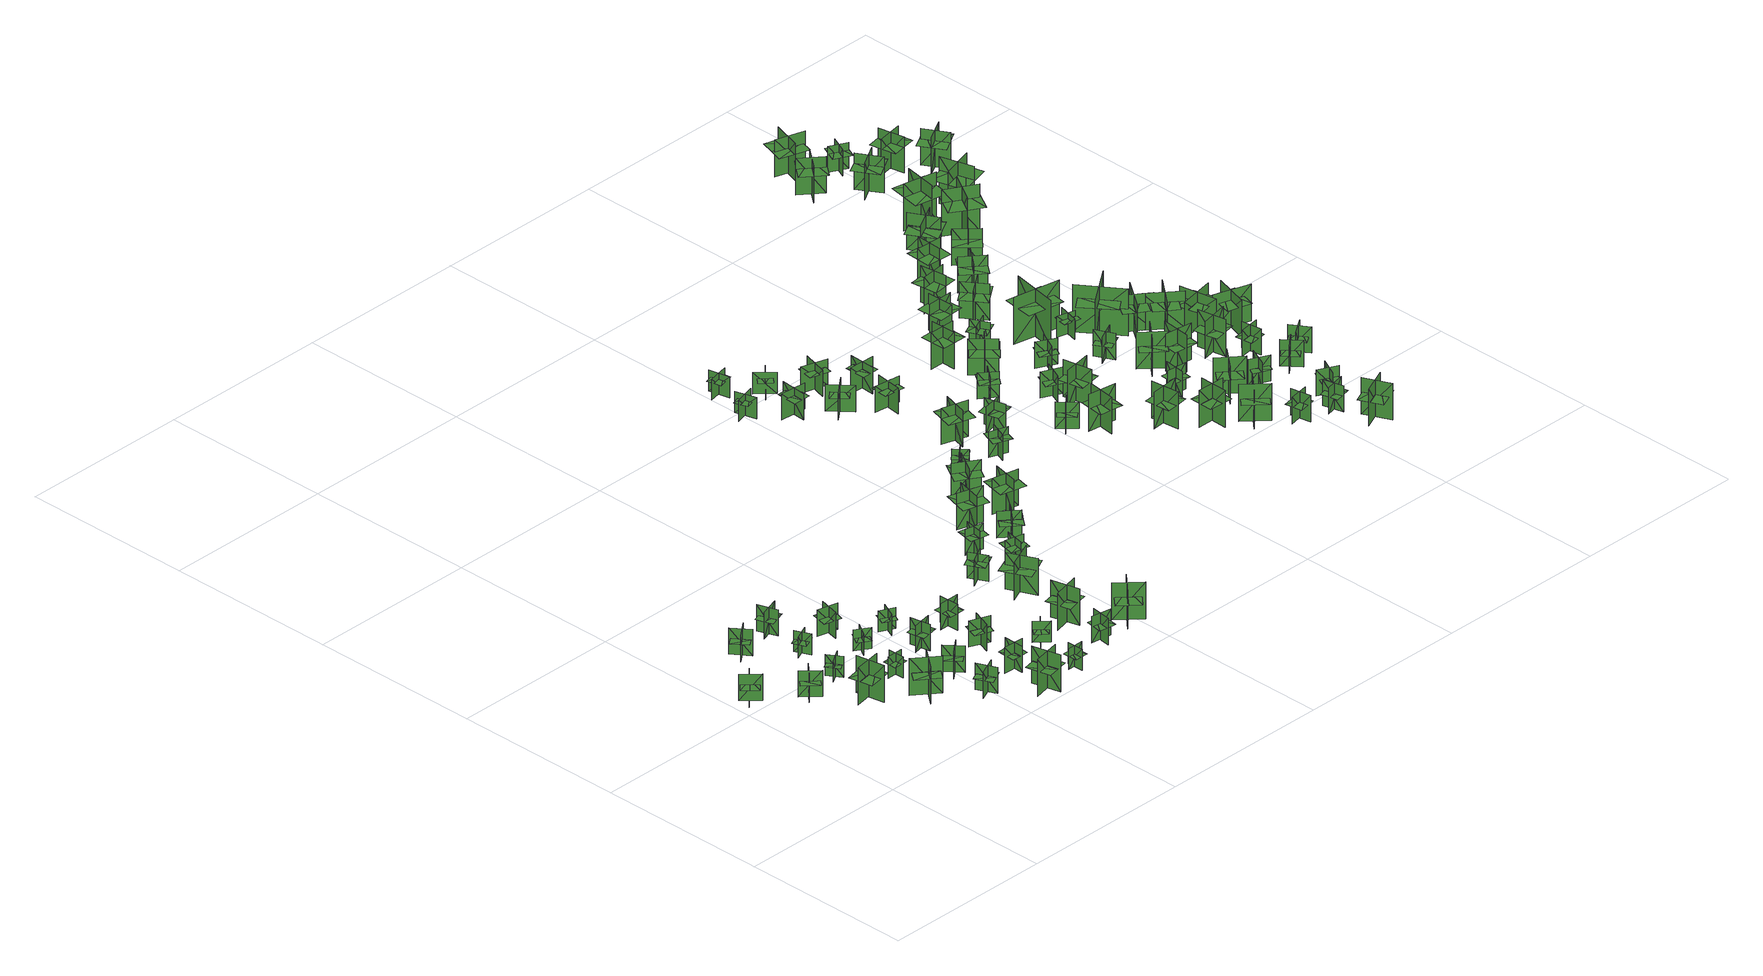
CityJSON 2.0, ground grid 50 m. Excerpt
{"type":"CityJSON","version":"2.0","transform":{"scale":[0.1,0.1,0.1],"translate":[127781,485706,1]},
"CityObjects":{
"tree1":{"type":"SolitaryVegetationObject","geometry":[{"type":"MultiSurface","lod":"1","boundaries":[[[0,1,2]],[[0,2,3]],[[4,5,6]],[[4,6,7]],[[8,9,10]],[[8,10,11]],[[8,12,13]],[[8,13,9]]]}]},
"tree2":{"type":"SolitaryVegetationObject","geometry":[{"type":"MultiSurface","lod":"1","boundaries":[[[14,15,16]],[[14,16,17]],[[18,19,20]],[[18,20,21]],[[22,23,24]],[[22,24,25]],[[22,26,27]],[[22,27,23]]]}]},
"tree3":{"type":"SolitaryVegetationObject","geometry":[{"type":"MultiSurface","lod":"1","boundaries":[[[28,29,30]],[[28,30,31]],[[32,33,34]],[[32,34,35]],[[36,37,38]],[[36,38,39]],[[36,40,41]],[[36,41,37]]]}]},
"tree4":{"type":"SolitaryVegetationObject","geometry":[{"type":"MultiSurface","lod":"1","boundaries":[[[42,43,44]],[[42,44,45]],[[46,47,48]],[[46,48,49]],[[50,51,52]],[[50,52,53]],[[50,54,55]],[[50,55,51]]]}]},
"tree5":{"type":"SolitaryVegetationObject","geometry":[{"type":"MultiSurface","lod":"1","boundaries":[[[56,57,58]],[[56,58,59]],[[60,61,62]],[[60,62,63]],[[64,65,66]],[[64,66,67]],[[64,68,69]],[[64,69,65]]]}]},
"tree6":{"type":"SolitaryVegetationObject","geometry":[{"type":"MultiSurface","lod":"1","boundaries":[[[70,71,72]],[[70,72,73]],[[74,75,76]],[[74,76,77]],[[78,79,80]],[[78,80,81]],[[78,82,83]],[[78,83,79]]]}]},
"tree7":{"type":"SolitaryVegetationObject","geometry":[{"type":"MultiSurface","lod":"1","boundaries":[[[84,85,86]],[[84,86,87]],[[88,89,90]],[[88,90,91]],[[92,93,94]],[[92,94,95]],[[92,96,97]],[[92,97,93]]]}]},
"tree8":{"type":"SolitaryVegetationObject","geometry":[{"type":"MultiSurface","lod":"1","boundaries":[[[98,99,100]],[[98,100,101]],[[102,103,104]],[[102,104,105]],[[106,107,108]],[[106,108,109]],[[106,110,111]],[[106,111,107]]]}]},
"tree9":{"type":"SolitaryVegetationObject","geometry":[{"type":"MultiSurface","lod":"1","boundaries":[[[112,113,114]],[[112,114,115]],[[116,117,118]],[[116,118,119]],[[120,121,122]],[[120,122,123]],[[120,124,125]],[[120,125,121]]]}]},
"tree10":{"type":"SolitaryVegetationObject","geometry":[{"type":"MultiSurface","lod":"1","boundaries":[[[126,127,128]],[[126,128,129]],[[130,131,132]],[[130,132,133]],[[134,135,136]],[[134,136,137]],[[134,138,139]],[[134,139,135]]]}]},
"tree11":{"type":"SolitaryVegetationObject","geometry":[{"type":"MultiSurface","lod":"1","boundaries":[[[140,141,142]],[[140,142,143]],[[144,145,146]],[[144,146,147]],[[148,149,150]],[[148,150,151]],[[148,152,153]],[[148,153,149]]]}]},
"tree12":{"type":"SolitaryVegetationObject","geometry":[{"type":"MultiSurface","lod":"1","boundaries":[[[154,155,156]],[[154,156,157]],[[158,159,160]],[[158,160,161]],[[162,163,164]],[[162,164,165]],[[162,166,167]],[[162,167,163]]]}]},
"tree13":{"type":"SolitaryVegetationObject","geometry":[{"type":"MultiSurface","lod":"1","boundaries":[[[168,169,170]],[[168,170,171]],[[172,173,174]],[[172,174,175]],[[176,177,178]],[[176,178,179]],[[176,180,181]],[[176,181,177]]]}]},
"tree14":{"type":"SolitaryVegetationObject","geometry":[{"type":"MultiSurface","lod":"1","boundaries":[[[182,183,184]],[[182,184,185]],[[186,187,188]],[[186,188,189]],[[190,191,192]],[[190,192,193]],[[190,194,195]],[[190,195,191]]]}]},
"tree15":{"type":"SolitaryVegetationObject","geometry":[{"type":"MultiSurface","lod":"1","boundaries":[[[196,197,198]],[[196,198,199]],[[200,201,202]],[[200,202,203]],[[204,205,206]],[[204,206,207]],[[204,208,209]],[[204,209,205]]]}]},
"tree16":{"type":"SolitaryVegetationObject","geometry":[{"type":"MultiSurface","lod":"1","boundaries":[[[210,211,212]],[[210,212,213]],[[214,215,216]],[[214,216,217]],[[218,219,220]],[[218,220,221]],[[218,222,223]],[[218,223,219]]]}]},
"tree17":{"type":"SolitaryVegetationObject","geometry":[{"type":"MultiSurface","lod":"1","boundaries":[[[224,225,226]],[[224,226,227]],[[228,229,230]],[[228,230,231]],[[232,233,234]],[[232,234,235]],[[232,236,237]],[[232,237,233]]]}]},
"tree18":{"type":"SolitaryVegetationObject","geometry":[{"type":"MultiSurface","lod":"1","boundaries":[[[238,239,240]],[[238,240,241]],[[242,243,244]],[[242,244,245]],[[246,247,248]],[[246,248,249]],[[246,250,251]],[[246,251,247]]]}]},
"tree19":{"type":"SolitaryVegetationObject","geometry":[{"type":"MultiSurface","lod":"1","boundaries":[[[252,253,254]],[[252,254,255]],[[256,257,258]],[[256,258,259]],[[260,261,262]],[[260,262,263]],[[260,264,265]],[[260,265,261]]]}]},
"tree20":{"type":"SolitaryVegetationObject","geometry":[{"type":"MultiSurface","lod":"1","boundaries":[[[266,267,268]],[[266,268,269]],[[270,271,272]],[[270,272,273]],[[274,275,276]],[[274,276,277]],[[274,278,279]],[[274,279,275]]]}]},
"tree21":{"type":"SolitaryVegetationObject","geometry":[{"type":"MultiSurface","lod":"1","boundaries":[[[280,281,282]],[[280,282,283]],[[284,285,286]],[[284,286,287]],[[288,289,290]],[[288,290,291]],[[288,292,293]],[[288,293,289]]]}]},
"tree22":{"type":"SolitaryVegetationObject","geometry":[{"type":"MultiSurface","lod":"1","boundaries":[[[294,295,296]],[[294,296,297]],[[298,299,300]],[[298,300,301]],[[302,303,304]],[[302,304,305]],[[302,306,307]],[[302,307,303]]]}]},
"tree23":{"type":"SolitaryVegetationObject","geometry":[{"type":"MultiSurface","lod":"1","boundaries":[[[308,309,310]],[[308,310,311]],[[312,313,314]],[[312,314,315]],[[316,317,318]],[[316,318,319]],[[316,320,321]],[[316,321,317]]]}]},
"tree24":{"type":"SolitaryVegetationObject","geometry":[{"type":"MultiSurface","lod":"1","boundaries":[[[322,323,324]],[[322,324,325]],[[326,327,328]],[[326,328,329]],[[330,331,332]],[[330,332,333]],[[330,333,334]],[[330,334,335]]]}]},
"tree25":{"type":"SolitaryVegetationObject","geometry":[{"type":"MultiSurface","lod":"1","boundaries":[[[336,337,338]],[[336,338,339]],[[340,341,342]],[[340,342,343]],[[344,345,346]],[[344,346,347]],[[344,347,348]],[[344,348,349]]]}]},
"tree26":{"type":"SolitaryVegetationObject","geometry":[{"type":"MultiSurface","lod":"1","boundaries":[[[350,351,352]],[[350,352,353]],[[354,355,356]],[[354,356,357]],[[358,359,360]],[[358,360,361]],[[358,362,363]],[[358,363,359]]]}]},
"tree27":{"type":"SolitaryVegetationObject","geometry":[{"type":"MultiSurface","lod":"1","boundaries":[[[364,365,366]],[[364,366,367]],[[368,369,370]],[[368,370,371]],[[372,373,374]],[[372,374,375]],[[372,375,376]],[[372,376,377]]]}]},
"tree28":{"type":"SolitaryVegetationObject","geometry":[{"type":"MultiSurface","lod":"1","boundaries":[[[378,379,380]],[[378,380,381]],[[382,383,384]],[[382,384,385]],[[386,387,388]],[[386,388,389]],[[386,389,390]],[[386,390,391]]]}]},
"tree29":{"type":"SolitaryVegetationObject","geometry":[{"type":"MultiSurface","lod":"1","boundaries":[[[392,393,394]],[[392,394,395]],[[396,397,398]],[[396,398,399]],[[400,401,402]],[[400,402,403]],[[400,403,404]],[[400,404,405]]]}]},
"tree30":{"type":"SolitaryVegetationObject","geometry":[{"type":"MultiSurface","lod":"1","boundaries":[[[406,407,408]],[[406,408,409]],[[410,411,412]],[[410,412,413]],[[414,415,416]],[[414,416,417]],[[414,417,418]],[[414,418,419]]]}]},
"tree31":{"type":"SolitaryVegetationObject","geometry":[{"type":"MultiSurface","lod":"1","boundaries":[[[420,421,422]],[[420,422,423]],[[424,425,426]],[[424,426,427]],[[428,429,430]],[[428,430,431]],[[428,431,432]],[[428,432,433]]]}]},
"tree32":{"type":"SolitaryVegetationObject","geometry":[{"type":"MultiSurface","lod":"1","boundaries":[[[434,435,436]],[[434,436,437]],[[438,439,440]],[[438,440,441]],[[442,443,444]],[[442,444,445]],[[442,445,446]],[[442,446,447]]]}]},
"tree33":{"type":"SolitaryVegetationObject","geometry":[{"type":"MultiSurface","lod":"1","boundaries":[[[448,449,450]],[[448,450,451]],[[452,453,454]],[[452,454,455]],[[456,457,458]],[[456,458,459]],[[456,459,460]],[[456,460,461]]]}]},
"tree34":{"type":"SolitaryVegetationObject","geometry":[{"type":"MultiSurface","lod":"1","boundaries":[[[462,463,464]],[[462,464,465]],[[466,467,468]],[[466,468,469]],[[470,471,472]],[[470,472,473]],[[470,473,474]],[[470,474,475]]]}]},
"tree35":{"type":"SolitaryVegetationObject","geometry":[{"type":"MultiSurface","lod":"1","boundaries":[[[476,477,478]],[[476,478,479]],[[480,481,482]],[[480,482,483]],[[484,485,486]],[[484,486,487]],[[484,487,488]],[[484,488,489]]]}]},
"tree36":{"type":"SolitaryVegetationObject","geometry":[{"type":"MultiSurface","lod":"1","boundaries":[[[490,491,492]],[[490,492,493]],[[494,495,496]],[[494,496,497]],[[498,499,500]],[[498,500,501]],[[498,501,502]],[[498,502,503]]]}]},
"tree37":{"type":"SolitaryVegetationObject","geometry":[{"type":"MultiSurface","lod":"1","boundaries":[[[504,505,506]],[[504,506,507]],[[508,509,510]],[[508,510,511]],[[512,513,514]],[[512,514,515]],[[512,515,516]],[[512,516,517]]]}]},
"tree38":{"type":"SolitaryVegetationObject","geometry":[{"type":"MultiSurface","lod":"1","boundaries":[[[518,519,520]],[[518,520,521]],[[522,523,524]],[[522,524,525]],[[526,527,528]],[[526,528,529]],[[526,529,530]],[[526,530,531]]]}]},
"tree39":{"type":"SolitaryVegetationObject","geometry":[{"type":"MultiSurface","lod":"1","boundaries":[[[532,533,534]],[[532,534,535]],[[536,537,538]],[[536,538,539]],[[540,541,542]],[[540,542,543]],[[540,543,544]],[[540,544,545]]]}]},
"tree40":{"type":"SolitaryVegetationObject","geometry":[{"type":"MultiSurface","lod":"1","boundaries":[[[546,547,548]],[[546,548,549]],[[550,551,552]],[[550,552,553]],[[554,555,556]],[[554,556,557]],[[554,557,558]],[[554,558,559]]]}]},
"tree41":{"type":"SolitaryVegetationObject","geometry":[{"type":"MultiSurface","lod":"1","boundaries":[[[560,561,562]],[[560,562,563]],[[564,565,566]],[[564,566,567]],[[568,569,570]],[[568,570,571]],[[568,571,572]],[[568,572,573]]]}]},
"tree42":{"type":"SolitaryVegetationObject","geometry":[{"type":"MultiSurface","lod":"1","boundaries":[[[574,575,576]],[[574,576,577]],[[578,579,580]],[[578,580,581]],[[582,583,584]],[[582,584,585]],[[582,585,586]],[[582,586,587]]]}]},
"tree43":{"type":"SolitaryVegetationObject","geometry":[{"type":"MultiSurface","lod":"1","boundaries":[[[588,589,590]],[[588,590,591]],[[592,593,594]],[[592,594,595]],[[596,597,598]],[[596,598,599]],[[596,599,600]],[[596,600,601]]]}]},
"tree44":{"type":"SolitaryVegetationObject","geometry":[{"type":"MultiSurface","lod":"1","boundaries":[[[602,603,604]],[[602,604,605]],[[606,607,608]],[[606,608,609]],[[610,611,612]],[[610,612,613]],[[610,613,614]],[[610,614,615]]]}]},
"tree45":{"type":"SolitaryVegetationObject","geometry":[{"type":"MultiSurface","lod":"1","boundaries":[[[616,617,618]],[[616,618,619]],[[620,621,622]],[[620,622,623]],[[624,625,626]],[[624,626,627]],[[624,628,629]],[[624,629,625]]]}]},
"tree46":{"type":"SolitaryVegetationObject","geometry":[{"type":"MultiSurface","lod":"1","boundaries":[[[630,631,632]],[[630,632,633]],[[634,635,636]],[[634,636,637]],[[638,639,640]],[[638,640,641]],[[638,641,642]],[[638,642,643]]]}]},
"tree47":{"type":"SolitaryVegetationObject","geometry":[{"type":"MultiSurface","lod":"1","boundaries":[[[644,645,646]],[[644,646,647]],[[648,649,650]],[[648,650,651]],[[652,653,654]],[[652,654,655]],[[652,656,657]],[[652,657,653]]]}]},
"tree48":{"type":"SolitaryVegetationObject","geometry":[{"type":"MultiSurface","lod":"1","boundaries":[[[658,659,660]],[[658,660,661]],[[662,663,664]],[[662,664,665]],[[666,667,668]],[[666,668,669]],[[666,670,671]],[[666,671,667]]]}]},
"tree49":{"type":"SolitaryVegetationObject","geometry":[{"type":"MultiSurface","lod":"1","boundaries":[[[672,673,674]],[[672,674,675]],[[676,677,678]],[[676,678,679]],[[680,681,682]],[[680,682,683]],[[680,684,685]],[[680,685,681]]]}]},
"tree50":{"type":"SolitaryVegetationObject","geometry":[{"type":"MultiSurface","lod":"1","boundaries":[[[686,687,688]],[[686,688,689]],[[690,691,692]],[[690,692,693]],[[694,695,696]],[[694,696,697]],[[694,697,698]],[[694,698,699]]]}]},
"tree51":{"type":"SolitaryVegetationObject","geometry":[{"type":"MultiSurface","lod":"1","boundaries":[[[700,701,702]],[[700,702,703]],[[704,705,706]],[[704,706,707]],[[708,709,710]],[[708,710,711]],[[708,711,712]],[[708,712,713]]]}]},
"tree52":{"type":"SolitaryVegetationObject","geometry":[{"type":"MultiSurface","lod":"1","boundaries":[[[714,715,716]],[[714,716,717]],[[718,719,720]],[[718,720,721]],[[722,723,724]],[[722,724,725]],[[722,726,727]],[[722,727,723]]]}]},
"tree53":{"type":"SolitaryVegetationObject","geometry":[{"type":"MultiSurface","lod":"1","boundaries":[[[728,729,730]],[[728,730,731]],[[732,733,734]],[[732,734,735]],[[736,737,738]],[[736,738,739]],[[736,740,741]],[[736,741,737]]]}]},
"tree54":{"type":"SolitaryVegetationObject","geometry":[{"type":"MultiSurface","lod":"1","boundaries":[[[742,743,744]],[[742,744,745]],[[746,747,748]],[[746,748,749]],[[750,751,752]],[[750,752,753]],[[750,754,755]],[[750,755,751]]]}]},
"tree55":{"type":"SolitaryVegetationObject","geometry":[{"type":"MultiSurface","lod":"1","boundaries":[[[756,757,758]],[[756,758,759]],[[760,761,762]],[[760,762,763]],[[764,765,766]],[[764,766,767]],[[764,767,768]],[[764,768,769]]]}]},
"tree56":{"type":"SolitaryVegetationObject","geometry":[{"type":"MultiSurface","lod":"1","boundaries":[[[770,771,772]],[[770,772,773]],[[774,775,776]],[[774,776,777]],[[778,779,780]],[[778,780,781]],[[778,781,782]],[[778,782,783]]]}]},
"tree57":{"type":"SolitaryVegetationObject","geometry":[{"type":"MultiSurface","lod":"1","boundaries":[[[784,785,786]],[[784,786,787]],[[788,789,790]],[[788,790,791]],[[792,793,794]],[[792,794,795]],[[792,796,797]],[[792,797,793]]]}]},
"tree58":{"type":"SolitaryVegetationObject","geometry":[{"type":"MultiSurface","lod":"1","boundaries":[[[798,799,800]],[[798,800,801]],[[802,803,804]],[[802,804,805]],[[806,807,808]],[[806,808,809]],[[806,810,811]],[[806,811,807]]]}]},
"tree59":{"type":"SolitaryVegetationObject","geometry":[{"type":"MultiSurface","lod":"1","boundaries":[[[812,813,814]],[[812,814,815]],[[816,817,818]],[[816,818,819]],[[820,821,822]],[[820,822,823]],[[820,824,825]],[[820,825,821]]]}]},
"tree60":{"type":"SolitaryVegetationObject","geometry":[{"type":"MultiSurface","lod":"1","boundaries":[[[826,827,828]],[[826,828,829]],[[830,831,832]],[[830,832,833]],[[834,835,836]],[[834,836,837]],[[834,838,839]],[[834,839,835]]]}]},
"tree61":{"type":"SolitaryVegetationObject","geometry":[{"type":"MultiSurface","lod":"1","boundaries":[[[840,841,842]],[[840,842,843]],[[844,845,846]],[[844,846,847]],[[848,849,850]],[[848,850,851]],[[848,852,853]],[[848,853,849]]]}]},
"tree62":{"type":"SolitaryVegetationObject","geometry":[{"type":"MultiSurface","lod":"1","boundaries":[[[854,855,856]],[[854,856,857]],[[858,859,860]],[[858,860,861]],[[862,863,864]],[[862,864,865]],[[862,866,867]],[[862,867,863]]]}]},
"tree63":{"type":"SolitaryVegetationObject","geometry":[{"type":"MultiSurface","lod":"1","boundaries":[[[868,869,870]],[[868,870,871]],[[872,873,874]],[[872,874,875]],[[876,877,878]],[[876,878,879]],[[876,879,880]],[[876,880,881]]]}]},
"tree64":{"type":"SolitaryVegetationObject","geometry":[{"type":"MultiSurface","lod":"1","boundaries":[[[882,883,884]],[[882,884,885]],[[886,887,888]],[[886,888,889]],[[890,891,892]],[[890,892,893]],[[890,893,894]],[[890,894,895]]]}]},
"tree65":{"type":"SolitaryVegetationObject","geometry":[{"type":"MultiSurface","lod":"1","boundaries":[[[896,897,898]],[[896,898,899]],[[900,901,902]],[[900,902,903]],[[904,905,906]],[[904,906,907]],[[904,907,908]],[[904,908,909]]]}]},
"tree66":{"type":"SolitaryVegetationObject","geometry":[{"type":"MultiSurface","lod":"1","boundaries":[[[910,911,912]],[[910,912,913]],[[914,915,916]],[[914,916,917]],[[918,919,920]],[[918,920,921]],[[918,922,923]],[[918,923,919]]]}]},
"tree67":{"type":"SolitaryVegetationObject","geometry":[{"type":"MultiSurface","lod":"1","boundaries":[[[924,925,926]],[[924,926,927]],[[928,929,930]],[[928,930,931]],[[932,933,934]],[[932,934,935]],[[932,935,936]],[[932,936,937]]]}]},
"tree68":{"type":"SolitaryVegetationObject","geometry":[{"type":"MultiSurface","lod":"1","boundaries":[[[938,939,940]],[[938,940,941]],[[942,943,944]],[[942,944,945]],[[946,947,948]],[[946,948,949]],[[946,950,951]],[[946,951,947]]]}]},
"tree69":{"type":"SolitaryVegetationObject","geometry":[{"type":"MultiSurface","lod":"1","boundaries":[[[952,953,954]],[[952,954,955]],[[956,957,958]],[[956,958,959]],[[960,961,962]],[[960,962,963]],[[960,964,965]],[[960,965,961]]]}]},
"tree70":{"type":"SolitaryVegetationObject","geometry":[{"type":"MultiSurface","lod":"1","boundaries":[[[966,967,968]],[[966,968,969]],[[970,971,972]],[[970,972,973]],[[974,975,976]],[[974,976,977]],[[974,978,979]],[[974,979,975]]]}]},
"tree71":{"type":"SolitaryVegetationObject","geometry":[{"type":"MultiSurface","lod":"1","boundaries":[[[980,981,982]],[[980,982,983]],[[984,985,986]],[[984,986,987]],[[988,989,990]],[[988,990,991]],[[988,991,992]],[[988,992,993]]]}]},
"tree72":{"type":"SolitaryVegetationObject","geometry":[{"type":"MultiSurface","lod":"1","boundaries":[[[994,995,996]],[[994,996,997]],[[998,999,1000]],[[998,1000,1001]],[[1002,1003,1004]],[[1002,1004,1005]],[[1002,1006,1007]],[[1002,1007,1003]]]}]},
"tree73":{"type":"SolitaryVegetationObject","geometry":[{"type":"MultiSurface","lod":"1","boundaries":[[[1008,1009,1010]],[[1008,1010,1011]],[[1012,1013,1014]],[[1012,1014,1015]],[[1016,1017,1018]],[[1016,1018,1019]],[[1016,1019,1020]],[[1016,1020,1021]]]}]},
"tree74":{"type":"SolitaryVegetationObject","geometry":[{"type":"MultiSurface","lod":"1","boundaries":[[[1022,1023,1024]],[[1022,1024,1025]],[[1026,1027,1028]],[[1026,1028,1029]],[[1030,1031,1032]],[[1030,1032,1033]],[[1030,1033,1034]],[[1030,1034,1035]]]}]},
"tree75":{"type":"SolitaryVegetationObject","geometry":[{"type":"MultiSurface","lod":"1","boundaries":[[[1036,1037,1038]],[[1036,1038,1039]],[[1040,1041,1042]],[[1040,1042,1043]],[[1044,1045,1046]],[[1044,1046,1047]],[[1044,1047,1048]],[[1044,1048,1049]]]}]},
"tree76":{"type":"SolitaryVegetationObject","geometry":[{"type":"MultiSurface","lod":"1","boundaries":[[[1050,1051,1052]],[[1050,1052,1053]],[[1054,1055,1056]],[[1054,1056,1057]],[[1058,1059,1060]],[[1058,1060,1061]],[[1058,1062,1063]],[[1058,1063,1059]]]}]},
"tree77":{"type":"SolitaryVegetationObject","geometry":[{"type":"MultiSurface","lod":"1","boundaries":[[[1064,1065,1066]],[[1064,1066,1067]],[[1068,1069,1070]],[[1068,1070,1071]],[[1072,1073,1074]],[[1072,1074,1075]],[[1072,1076,1077]],[[1072,1077,1073]]]}]},
"tree78":{"type":"SolitaryVegetationObject","geometry":[{"type":"MultiSurface","lod":"1","boundaries":[[[1078,1079,1080]],[[1078,1080,1081]],[[1082,1083,1084]],[[1082,1084,1085]],[[1086,1087,1088]],[[1086,1088,1089]],[[1086,1089,1090]],[[1086,1090,1091]]]}]},
"tree79":{"type":"SolitaryVegetationObject","geometry":[{"type":"MultiSurface","lod":"1","boundaries":[[[1092,1093,1094]],[[1092,1094,1095]],[[1096,1097,1098]],[[1096,1098,1099]],[[1100,1101,1102]],[[1100,1102,1103]],[[1100,1104,1105]],[[1100,1105,1101]]]}]},
"tree80":{"type":"SolitaryVegetationObject","geometry":[{"type":"MultiSurface","lod":"1","boundaries":[[[1106,1107,1108]],[[1106,1108,1109]],[[1110,1111,1112]],[[1110,1112,1113]],[[1114,1115,1116]],[[1114,1116,1117]],[[1114,1117,1118]],[[1114,1118,1119]]]}]},
"tree81":{"type":"SolitaryVegetationObject","geometry":[{"type":"MultiSurface","lod":"1","boundaries":[[[1120,1121,1122]],[[1120,1122,1123]],[[1124,1125,1126]],[[1124,1126,1127]],[[1128,1129,1130]],[[1128,1130,1131]],[[1128,1131,1132]],[[1128,1132,1133]]]}]},
"tree82":{"type":"SolitaryVegetationObject","geometry":[{"type":"MultiSurface","lod":"1","boundaries":[[[1134,1135,1136]],[[1134,1136,1137]],[[1138,1139,1140]],[[1138,1140,1141]],[[1142,1143,1144]],[[1142,1144,1145]],[[1142,1145,1146]],[[1142,1146,1147]]]}]},
"tree83":{"type":"SolitaryVegetationObject","geometry":[{"type":"MultiSurface","lod":"1","boundaries":[[[1148,1149,1150]],[[1148,1150,1151]],[[1152,1153,1154]],[[1152,1154,1155]],[[1156,1157,1158]],[[1156,1158,1159]],[[1156,1160,1161]],[[1156,1161,1157]]]}]},
"tree84":{"type":"SolitaryVegetationObject","geometry":[{"type":"MultiSurface","lod":"1","boundaries":[[[1162,1163,1164]],[[1162,1164,1165]],[[1166,1167,1168]],[[1166,1168,1169]],[[1170,1171,1172]],[[1170,1172,1173]],[[1170,1173,1174]],[[1170,1174,1175]]]}]},
"tree85":{"type":"SolitaryVegetationObject","geometry":[{"type":"MultiSurface","lod":"1","boundaries":[[[1176,1177,1178]],[[1176,1178,1179]],[[1180,1181,1182]],[[1180,1182,1183]],[[1184,1185,1186]],[[1184,1186,1187]],[[1184,1187,1188]],[[1184,1188,1189]]]}]},
"tree86":{"type":"SolitaryVegetationObject","geometry":[{"type":"MultiSurface","lod":"1","boundaries":[[[1190,1191,1192]],[[1190,1192,1193]],[[1194,1195,1196]],[[1194,1196,1197]],[[1198,1199,1200]],[[1198,1200,1201]],[[1198,1201,1202]],[[1198,1202,1203]]]}]},
"tree87":{"type":"SolitaryVegetationObject","geometry":[{"type":"MultiSurface","lod":"1","boundaries":[[[1204,1205,1206]],[[1204,1206,1207]],[[1208,1209,1210]],[[1208,1210,1211]],[[1212,1213,1214]],[[1212,1214,1215]],[[1212,1215,1216]],[[1212,1216,1217]]]}]},
"tree88":{"type":"SolitaryVegetationObject","geometry":[{"type":"MultiSurface","lod":"1","boundaries":[[[1218,1219,1220]],[[1218,1220,1221]],[[1222,1223,1224]],[[1222,1224,1225]],[[1226,1227,1228]],[[1226,1228,1229]],[[1226,1229,1230]],[[1226,1230,1231]]]}]},
"tree89":{"type":"SolitaryVegetationObject","geometry":[{"type":"MultiSurface","lod":"1","boundaries":[[[1232,1233,1234]],[[1232,1234,1235]],[[1236,1237,1238]],[[1236,1238,1239]],[[1240,1241,1242]],[[1240,1242,1243]],[[1240,1243,1244]],[[1240,1244,1245]]]}]},
"tree90":{"type":"SolitaryVegetationObject","geometry":[{"type":"MultiSurface","lod":"1","boundaries":[[[1246,1247,1248]],[[1246,1248,1249]],[[1250,1251,1252]],[[1250,1252,1253]],[[1254,1255,1256]],[[1254,1256,1257]],[[1254,1257,1258]],[[1254,1258,1259]]]}]},
"tree91":{"type":"SolitaryVegetationObject","geometry":[{"type":"MultiSurface","lod":"1","boundaries":[[[1260,1261,1262]],[[1260,1262,1263]],[[1264,1265,1266]],[[1264,1266,1267]],[[1268,1269,1270]],[[1268,1270,1271]],[[1268,1271,1272]],[[1268,1272,1273]]]}]},
"tree92":{"type":"SolitaryVegetationObject","geometry":[{"type":"MultiSurface","lod":"1","boundaries":[[[1274,1275,1276]],[[1274,1276,1277]],[[1278,1279,1280]],[[1278,1280,1281]],[[1282,1283,1284]],[[1282,1284,1285]],[[1282,1285,1286]],[[1282,1286,1287]]]}]},
"tree93":{"type":"SolitaryVegetationObject","geometry":[{"type":"MultiSurface","lod":"1","boundaries":[[[1288,1289,1290]],[[1288,1290,1291]],[[1292,1293,1294]],[[1292,1294,1295]],[[1296,1297,1298]],[[1296,1298,1299]],[[1296,1299,1300]],[[1296,1300,1301]]]}]}
},
"vertices":[
[57,553,18],[14,511,18],[14,511,96],[57,553,96],[19,553,18],[19,553,96],[61,510,96],[61,510,18],[56,549,66],[18,512,66],[36,494,66],[73,531,66],[38,567,66],[1,530,66],
[132,454,20],[176,412,20],[176,412,98],[132,454,98],[133,417,20],[133,417,98],[175,460,98],[175,460,20],[137,453,68],[174,417,68],[191,434,68],[154,471,68],[119,435,68],[157,399,68],
[300,343,13],[218,328,13],[218,328,122],[300,343,122],[257,373,13],[257,373,122],[272,290,122],[272,290,13],[296,339,80],[223,325,80],[230,292,80],[302,305,80],[289,374,80],[217,360,80],
[195,673,18],[159,721,18],[159,721,96],[195,673,96],[200,710,18],[200,710,96],[152,674,96],[152,674,18],[191,674,66],[160,716,66],[140,702,66],[171,660,66],[211,689,66],[180,731,66],
[281,440,17],[256,480,17],[256,480,79],[281,440,79],[288,469,17],[288,469,79],[247,443,79],[247,443,17],[278,441,55],[256,477,55],[239,466,55],[262,431,55],[295,452,55],[273,487,55],
[406,215,13],[339,267,13],[339,267,122],[406,215,122],[399,267,13],[399,267,122],[347,201,122],[347,201,13],[400,216,80],[341,261,80],[321,234,80],[379,189,80],[421,244,80],[363,289,80],
[311,604,17],[267,584,17],[267,584,79],[311,604,79],[282,614,17],[282,614,79],[302,571,79],[302,571,17],[308,601,55],[270,584,55],[278,566,55],[317,583,55],[300,620,55],[262,602,55],
[404,358,16],[356,357,16],[356,357,79],[404,358,79],[382,379,16],[382,379,79],[384,331,79],[384,331,16],[401,356,55],[359,355,55],[360,336,55],[402,337,55],[401,377,55],[359,376,55],
[273,708,17],[330,727,17],[330,727,95],[273,708,95],[307,692,17],[307,692,95],[287,748,95],[287,748,17],[276,711,65],[325,728,65],[317,752,65],[268,734,65],[284,687,65],[334,705,65],
[500,114,12],[475,169,12],[475,169,90],[500,114,90],[513,150,12],[513,150,90],[458,124,90],[458,124,12],[497,117,60],[474,164,60],[452,154,60],[474,106,60],[519,127,60],[497,175,60],
[415,515,17],[390,474,17],[390,474,79],[415,515,79],[386,508,17],[386,508,79],[427,483,79],[427,483,17],[415,511,55],[394,475,55],[410,465,55],[432,501,55],[398,522,55],[376,486,55],
[512,239,15],[474,285,15],[474,285,93],[512,239,93],[515,276,15],[515,276,93],[469,238,93],[469,238,15],[508,240,63],[474,281,63],[455,265,63],[489,225,63],[527,256,63],[494,297,63],
[437,611,13],[379,625,13],[379,625,91],[437,611,91],[417,643,13],[417,643,91],[403,584,91],[403,584,13],[433,609,61],[382,622,61],[376,598,61],[427,586,61],[439,634,61],[388,646,61],
[611,3,15],[592,85,15],[592,85,124],[611,3,124],[638,48,15],[638,48,124],[556,30,124],[556,30,15],[606,8,82],[590,79,82],[556,72,82],[573,0,82],[641,16,82],[624,87,82],
[491,392,16],[550,404,16],[550,404,94],[491,392,94],[522,371,16],[522,371,94],[511,430,94],[511,430,16],[494,395,64],[546,405,64],[541,429,64],[490,419,64],[499,370,64],[551,380,64],
[608,134,16],[609,194,16],[609,194,94],[608,134,94],[635,160,16],[635,160,94],[575,162,94],[575,162,16],[605,138,64],[607,191,64],[582,191,64],[581,139,64],[631,138,64],[632,190,64],
[542,509,12],[499,530,12],[499,530,75],[542,509,75],[532,538,12],[532,538,75],[511,494,75],[511,494,12],[539,509,51],[501,527,51],[492,509,51],[530,491,51],[547,527,51],[509,545,51],
[655,289,18],[599,311,18],[599,311,96],[655,289,96],[639,323,18],[639,323,96],[618,267,96],[618,267,18],[651,288,66],[601,307,66],[593,284,66],[642,266,66],[660,312,66],[610,331,66],
[721,82,15],[721,34,15],[721,34,77],[721,82,77],[700,61,15],[700,61,77],[748,61,77],[748,61,15],[723,79,53],[723,37,53],[743,37,53],[742,79,53],[702,79,53],[703,37,53],
[636,446,17],[637,386,17],[637,386,94],[636,446,94],[610,419,17],[610,419,94],[670,420,94],[670,420,17],[638,442,64],[639,390,64],[663,390,64],[663,443,64],[613,442,64],[614,390,64],
[757,214,17],[723,180,17],[723,180,79],[757,214,79],[727,213,17],[727,213,79],[761,180,79],[761,180,17],[756,211,55],[727,180,55],[741,167,55],[770,197,55],[741,225,55],[712,194,55],
[859,127,17],[850,67,17],[850,67,95],[859,127,95],[829,104,17],[829,104,95],[888,95,95],[888,95,17],[861,122,65],[853,71,65],[877,67,65],[885,118,65],[836,126,65],[828,75,65],
[871,186,13],[850,267,13],[850,267,122],[871,186,122],[897,231,13],[897,231,122],[816,210,122],[816,210,13],[866,190,80],[848,261,80],[815,253,80],[833,182,80],[901,199,80],[882,270,80],
[869,530,14],[820,505,14],[820,505,91],[869,530,91],[834,542,14],[860,492,14],[860,492,91],[834,542,91],[834,542,70],[810,529,70],[835,480,70],[860,492,70],[884,505,70],[859,554,70],
[900,359,13],[864,439,13],[864,439,122],[900,359,122],[925,424,13],[844,388,13],[844,388,122],[925,424,122],[903,366,87],[940,384,87],[903,463,87],[866,446,87],[829,429,87],[866,349,87],
[999,149,13],[942,88,13],[942,88,122],[999,149,122],[946,147,13],[946,147,122],[1008,89,122],[1008,89,13],[998,143,80],[948,89,80],[973,66,80],[1023,120,80],[972,167,80],[922,113,80],
[960,477,16],[971,531,16],[971,531,93],[960,477,93],[991,497,16],[937,509,16],[937,509,93],[991,497,93],[991,497,71],[997,524,71],[943,536,71],[937,509,71],[931,481,71],[985,470,71],
[909,621,12],[963,610,12],[963,610,89],[909,621,89],[929,590,12],[940,644,12],[940,644,89],[929,590,89],[929,590,68],[956,585,68],[967,639,68],[940,644,68],[913,650,68],[902,596,68],
[1023,622,12],[1071,581,12],[1071,581,91],[1023,622,91],[1027,572,12],[1068,620,12],[1068,620,91],[1027,572,91],[1023,616,65],[1005,594,65],[1053,553,65],[1072,576,65],[1090,598,65],[1042,638,65],
[985,724,8],[1059,703,8],[1059,703,116],[985,724,116],[1010,679,8],[1030,754,8],[1030,754,116],[1010,679,116],[1010,679,86],[1047,669,86],[1068,743,86],[1030,754,86],[993,764,86],[973,689,86],
[1129,664,10],[1145,739,10],[1145,739,118],[1129,664,118],[1172,691,10],[1096,708,10],[1096,708,118],[1172,691,118],[1172,691,88],[1180,729,88],[1105,746,88],[1096,708,88],[1088,670,88],[1164,653,88],
[1075,829,11],[1141,789,11],[1141,789,118],[1075,829,118],[1087,779,11],[1127,845,11],[1127,845,118],[1087,779,118],[1087,779,88],[1120,759,88],[1160,825,88],[1127,845,88],[1093,865,88],[1054,799,88],
[1030,1484,10],[970,1467,10],[970,1467,73],[1030,1484,73],[993,1504,10],[993,1504,73],[1010,1444,73],[1010,1444,10],[1024,1483,56],[1018,1502,56],[972,1487,56],[978,1468,56],[985,1448,56],[1031,1463,56],
[1205,923,12],[1171,894,12],[1171,894,73],[1205,923,73],[1176,925,12],[1204,891,12],[1204,891,73],[1176,925,73],[1176,925,56],[1159,911,56],[1188,877,56],[1204,891,56],[1221,906,56],[1193,939,56],
[1055,1598,11],[994,1585,11],[994,1585,73],[1055,1598,73],[1020,1620,11],[1020,1620,73],[1033,1560,73],[1033,1560,11],[1050,1597,56],[1045,1617,56],[998,1605,56],[1003,1585,56],[1008,1565,56],[1055,1577,56],
[1095,1361,4],[1101,1438,4],[1101,1438,82],[1095,1361,82],[1134,1395,4],[1134,1395,82],[1057,1401,82],[1057,1401,4],[1095,1367,61],[1121,1367,61],[1123,1427,61],[1097,1428,61],[1072,1429,61],[1069,1368,61],
[1090,1489,10],[1134,1533,10],[1134,1533,73],[1090,1489,73],[1132,1489,10],[1132,1489,73],[1088,1533,73],[1088,1533,10],[1094,1493,56],[1109,1479,56],[1142,1514,56],[1127,1528,56],[1112,1542,56],[1079,1507,56],
[1208,1342,10],[1148,1292,10],[1148,1292,88],[1208,1342,88],[1156,1346,10],[1156,1346,88],[1206,1287,88],[1206,1287,10],[1202,1338,68],[1185,1357,68],[1140,1316,68],[1158,1297,68],[1175,1278,68],[1220,1318,68],
[1317,915,10],[1297,864,10],[1297,864,86],[1317,915,86],[1283,900,10],[1335,881,10],[1335,881,86],[1283,900,86],[1283,900,65],[1273,875,65],[1325,855,65],[1335,881,65],[1344,907,65],[1293,926,65],
[1276,984,8],[1298,1058,8],[1298,1058,115],[1276,984,115],[1321,1008,8],[1247,1030,8],[1247,1030,115],[1321,1008,115],[1321,1008,85],[1332,1046,85],[1258,1067,85],[1247,1030,85],[1236,993,85],[1310,971,85],
[1244,1422,13],[1169,1444,13],[1169,1444,91],[1244,1422,91],[1218,1468,13],[1218,1468,91],[1197,1393,91],[1197,1393,13],[1237,1424,70],[1243,1450,70],[1184,1464,70],[1178,1439,70],[1172,1414,70],[1231,1399,70],
[1309,1235,15],[1232,1245,15],[1232,1245,92],[1309,1235,92],[1277,1276,15],[1277,1276,92],[1267,1199,92],[1267,1199,15],[1302,1236,72],[1305,1262,72],[1244,1267,72],[1242,1242,72],[1239,1216,72],[1300,1210,72],
[1360,982,10],[1421,995,10],[1421,995,88],[1360,982,88],[1402,955,10],[1388,1017,10],[1388,1017,88],[1402,955,88],[1364,979,63],[1371,950,63],[1432,965,63],[1426,993,63],[1419,1021,63],[1358,1007,63],
[1297,1316,10],[1300,1394,10],[1300,1394,88],[1297,1316,88],[1335,1352,10],[1335,1352,88],[1257,1355,88],[1257,1355,10],[1297,1323,67],[1323,1323,67],[1323,1384,67],[1297,1384,67],[1271,1383,67],[1271,1323,67],
[1500,877,7],[1541,833,7],[1541,833,85],[1500,877,85],[1499,840,7],[1499,840,85],[1543,880,85],[1543,880,7],[1505,876,55],[1540,837,55],[1558,854,55],[1523,893,55],[1486,859,55],[1521,820,55],
[1471,1075,7],[1505,1119,7],[1505,1119,84],[1471,1075,84],[1508,1080,7],[1464,1113,7],[1464,1113,84],[1508,1080,84],[1508,1080,63],[1524,1102,63],[1480,1136,63],[1464,1113,63],[1447,1091,63],[1491,1058,63],
[1587,836,10],[1576,753,10],[1576,753,119],[1587,836,119],[1545,804,10],[1545,804,119],[1629,793,119],[1629,793,10],[1589,831,77],[1580,758,77],[1614,753,77],[1623,826,77],[1554,835,77],[1545,762,77],
[1622,969,15],[1567,994,15],[1567,994,93],[1622,969,93],[1609,1004,15],[1609,1004,93],[1584,949,93],[1584,949,15],[1618,968,63],[1570,990,63],[1560,968,63],[1607,946,63],[1628,991,63],[1580,1013,63],
[1617,962,12],[1633,879,12],[1633,879,121],[1617,962,121],[1588,918,12],[1588,918,121],[1671,933,121],[1671,933,12],[1622,957,79],[1635,885,79],[1669,891,79],[1655,963,79],[1587,950,79],[1600,878,79],
[1582,1152,7],[1528,1208,7],[1528,1208,114],[1582,1152,114],[1583,1204,7],[1528,1150,7],[1528,1150,114],[1583,1204,114],[1583,1204,84],[1556,1232,84],[1501,1178,84],[1528,1150,84],[1555,1122,84],[1610,1176,84],
[1561,1292,8],[1483,1292,8],[1483,1292,116],[1561,1292,116],[1524,1328,8],[1524,1251,8],[1524,1251,116],[1524,1328,116],[1524,1328,86],[1486,1328,86],[1486,1251,86],[1524,1251,86],[1563,1251,86],[1563,1329,86],
[1699,733,11],[1708,650,11],[1708,650,120],[1699,733,120],[1666,692,11],[1666,692,120],[1750,701,120],[1750,701,11],[1703,728,78],[1711,655,78],[1745,659,78],[1737,732,78],[1668,725,78],[1676,652,78],
[1831,613,13],[1747,615,13],[1747,615,122],[1831,613,122],[1795,651,13],[1795,651,122],[1792,567,122],[1792,567,13],[1826,609,80],[1752,612,80],[1751,578,80],[1824,575,80],[1827,645,80],[1753,647,80],
[1713,1074,14],[1659,1102,14],[1659,1102,92],[1713,1074,92],[1701,1110,14],[1701,1110,92],[1673,1056,92],[1673,1056,14],[1708,1074,62],[1662,1098,62],[1650,1076,62],[1697,1052,62],[1720,1096,62],[1673,1120,62],
[1655,1253,8],[1631,1303,8],[1631,1303,85],[1655,1253,85],[1667,1288,8],[1617,1264,8],[1617,1264,85],[1667,1288,85],[1667,1288,64],[1655,1313,64],[1605,1289,64],[1617,1264,64],[1629,1239,64],[1679,1263,64],
[1611,1424,8],[1614,1346,8],[1614,1346,116],[1611,1424,116],[1576,1386,8],[1653,1389,8],[1653,1389,116],[1576,1386,116],[1576,1386,86],[1577,1348,86],[1654,1350,86],[1653,1389,86],[1652,1427,86],[1574,1425,86],
[1837,564,12],[1898,507,12],[1898,507,121],[1837,564,121],[1839,511,12],[1839,511,121],[1896,573,121],[1896,573,12],[1843,563,79],[1897,513,79],[1920,538,79],[1866,588,79],[1819,537,79],[1873,487,79],
[1794,769,13],[1854,764,13],[1854,764,91],[1794,769,91],[1818,741,13],[1818,741,91],[1823,801,91],[1823,801,13],[1798,771,61],[1850,767,61],[1852,791,61],[1800,796,61],[1796,746,61],[1848,742,61],
[1980,470,12],[1921,459,12],[1921,459,90],[1980,470,90],[1949,491,12],[1949,491,90],[1960,432,90],[1960,432,12],[1977,467,60],[1925,457,60],[1929,433,60],[1981,443,60],[1972,492,60],[1921,482,60],
[1937,702,11],[1883,637,11],[1883,637,120],[1937,702,120],[1884,697,11],[1884,697,120],[1949,643,120],[1949,643,11],[1936,695,78],[1889,639,78],[1915,617,78],[1962,674,78],[1909,718,78],[1862,662,78],
[1794,996,13],[1848,1022,13],[1848,1022,91],[1794,996,91],[1830,984,13],[1830,984,91],[1804,1038,91],[1804,1038,13],[1797,1000,61],[1844,1022,61],[1833,1045,61],[1786,1022,61],[1808,977,61],[1855,1000,61],
[1835,918,12],[1898,862,12],[1898,862,121],[1835,918,121],[1839,866,12],[1839,866,121],[1895,928,121],[1895,928,12],[1842,917,80],[1896,868,80],[1919,894,80],[1864,943,80],[1818,891,80],[1873,842,80],
[1751,1346,7],[1706,1409,7],[1706,1409,115],[1751,1346,115],[1760,1397,7],[1697,1352,7],[1697,1352,115],[1760,1397,115],[1760,1397,85],[1737,1428,85],[1674,1383,85],[1697,1352,85],[1720,1320,85],[1782,1366,85],
[1702,1453,8],[1692,1530,8],[1692,1530,116],[1702,1453,116],[1734,1494,8],[1657,1484,8],[1657,1484,116],[1734,1494,116],[1734,1494,85],[1729,1532,85],[1652,1523,85],[1657,1484,85],[1662,1446,85],[1738,1455,85],
[1710,1224,8],[1847,1197,8],[1847,1197,148],[1710,1224,148],[1763,1146,8],[1763,1146,148],[1789,1284,148],[1789,1284,8],[1721,1221,111],[1715,1175,111],[1823,1159,111],[1830,1205,111],[1836,1251,111],[1728,1267,111],
[2018,424,12],[2077,438,12],[2077,438,90],[2018,424,90],[2050,404,12],[2050,404,90],[2036,463,90],[2036,463,12],[2021,427,60],[2072,439,60],[2067,463,60],[2016,451,60],[2027,402,60],[2078,414,60],
[1866,1150,11],[1806,1166,11],[1806,1166,73],[1866,1150,73],[1844,1186,11],[1844,1186,73],[1829,1126,73],[1829,1126,11],[1861,1152,57],[1865,1172,57],[1817,1182,57],[1813,1162,57],[1809,1141,57],[1857,1132,57],
[1883,862,10],[1966,852,10],[1966,852,119],[1883,862,119],[1916,821,10],[1916,821,119],[1925,905,119],[1925,905,10],[1888,865,77],[1961,856,77],[1965,890,77],[1892,899,77],[1884,829,77],[1957,821,77],
[2131,355,6],[2054,320,6],[2054,320,115],[2131,355,115],[2081,373,6],[2081,373,115],[2116,296,115],[2116,296,6],[2127,350,73],[2060,319,73],[2074,288,73],[2141,318,73],[2113,382,73],[2046,352,73],
[1971,660,14],[2026,635,14],[2026,635,92],[1971,660,92],[1985,625,14],[1985,625,92],[2010,680,92],[2010,680,14],[1976,661,62],[2023,639,62],[2034,661,62],[1986,683,62],[1965,638,62],[2013,616,62],
[1854,1157,9],[1936,1043,9],[1936,1043,149],[1854,1157,149],[1839,1064,9],[1839,1064,149],[1953,1146,149],[1953,1146,9],[1861,1146,112],[1824,1118,112],[1892,1032,112],[1929,1061,112],[1965,1090,112],[1897,1175,112],
[2075,466,12],[2102,520,12],[2102,520,90],[2075,466,90],[2111,478,12],[2111,478,90],[2057,505,90],[2057,505,12],[2075,470,60],[2098,517,60],[2076,528,60],[2053,481,60],[2098,459,60],[2121,506,60],
[1837,1497,8],[1788,1437,8],[1788,1437,115],[1837,1497,115],[1786,1492,8],[1845,1443,8],[1845,1443,115],[1786,1492,115],[1786,1492,85],[1761,1463,85],[1821,1413,85],[1845,1443,85],[1870,1473,85],[1810,1522,85],
[1781,1551,8],[1786,1628,8],[1786,1628,116],[1781,1551,116],[1820,1585,8],[1743,1589,8],[1743,1589,116],[1820,1585,116],[1820,1585,85],[1822,1623,85],[1745,1628,85],[1743,1589,85],[1740,1550,85],[1818,1546,85],
[1931,1007,10],[1995,1095,10],[1995,1095,119],[1931,1007,119],[2003,1019,10],[2003,1019,119],[1915,1082,119],[1915,1082,10],[1937,1014,90],[1967,995,90],[2014,1066,90],[1984,1086,90],[1953,1105,90],[1907,1034,90],
[1988,826,14],[2071,842,14],[2071,842,123],[1988,826,123],[2032,796,14],[2032,796,123],[2016,879,123],[2016,879,14],[1992,830,81],[2065,844,81],[2058,877,81],[1986,864,81],[1999,795,81],[2071,809,81],
[2132,667,12],[2087,628,12],[2087,628,90],[2132,667,90],[2095,670,12],[2095,670,90],[2134,624,90],[2134,624,12],[2131,663,60],[2091,629,60],[2107,610,60],[2147,644,60],[2115,682,60],[2075,648,60],
[1990,960,10],[2060,1044,10],[2060,1044,119],[1990,960,119],[2063,967,10],[2063,967,119],[1979,1036,119],[1979,1036,10],[1996,967,90],[2025,945,90],[2077,1013,90],[2048,1035,90],[2019,1057,90],[1968,989,90],
[2124,778,10],[2065,770,10],[2065,770,87],[2124,778,87],[2094,801,10],[2094,801,87],[2102,741,87],[2102,741,10],[2121,775,57],[2069,768,57],[2072,744,57],[2124,751,57],[2117,800,57],[2065,793,57],
[2130,951,10],[2023,931,10],[2023,931,119],[2130,951,119],[2069,992,10],[2069,992,119],[2090,885,119],[2090,885,10],[2121,950,90],[2112,985,90],[2030,966,90],[2038,930,90],[2046,895,90],[2129,915,90],
[1873,1539,7],[1928,1594,7],[1928,1594,115],[1873,1539,115],[1925,1539,7],[1870,1593,7],[1870,1593,115],[1925,1539,115],[1925,1539,85],[1952,1566,85],[1897,1621,85],[1870,1593,85],[1842,1566,85],[1897,1511,85],
[1846,1726,7],[1888,1649,7],[1888,1649,117],[1846,1726,117],[1826,1659,7],[1903,1701,7],[1903,1701,117],[1826,1659,117],[1843,1718,82],[1807,1698,82],[1851,1622,82],[1886,1642,82],[1922,1662,82],[1878,1738,82],
[2199,699,10],[2149,665,10],[2149,665,88],[2199,699,88],[2162,706,10],[2162,706,88],[2196,656,88],[2196,656,10],[2197,695,58],[2154,665,58],[2168,645,58],[2211,675,58],[2183,716,58],[2140,686,58],
[2160,937,10],[2128,833,10],[2128,833,119],[2160,937,119],[2096,903,10],[2096,903,119],[2200,870,119],[2200,870,10],[2157,928,90],[2122,938,90],[2100,855,90],[2135,846,90],[2170,837,90],[2192,919,90],
[1947,1736,7],[1965,1834,7],[1965,1834,146],[1947,1736,146],[2002,1774,7],[1904,1792,7],[1904,1792,146],[2002,1774,145],[2002,1774,107],[2011,1823,107],[1913,1841,107],[1904,1792,107],[1895,1743,107],[1993,1725,107],
[1900,2058,4],[1840,2107,4],[1840,2107,112],[1900,2058,112],[1895,2110,4],[1846,2049,4],[1846,2049,112],[1895,2110,112],[1895,2110,82],[1865,2134,82],[1816,2074,82],[1846,2049,82],[1876,2025,82],[1925,2085,82],
[2037,1656,7],[1951,1706,7],[1951,1706,145],[2037,1656,145],[2020,1720,7],[1970,1635,7],[1970,1635,145],[2020,1720,145],[2020,1720,107],[1977,1746,107],[1927,1660,107],[1970,1635,107],[2013,1609,107],[2063,1695,107],
[1945,2174,7],[1861,2200,7],[1861,2200,117],[1945,2174,117],[1912,2236,7],[1886,2152,7],[1886,2152,117],[1912,2236,117],[1941,2181,82],[1953,2220,82],[1869,2246,82],[1857,2207,82],[1845,2168,82],[1930,2142,82],
[2008,2003,7],[1941,1964,7],[1941,1964,115],[2008,2003,115],[1958,2017,7],[1997,1950,7],[1997,1950,115],[1958,2017,115],[1958,2017,85],[1925,1998,85],[1963,1930,85],[1997,1950,85],[2030,1969,85],[1992,2036,85],
[2085,1721,7],[2058,1817,7],[2058,1817,146],[2085,1721,146],[2118,1779,7],[2022,1752,7],[2022,1752,146],[2118,1779,146],[2118,1779,107],[2104,1827,107],[2009,1800,107],[2022,1752,107],[2035,1704,107],[2131,1731,107],
[2017,2093,9],[1967,2117,9],[1967,2117,86],[2017,2093,86],[2004,2128,9],[1981,2078,9],[1981,2078,86],[2004,2128,86],[2004,2128,64],[1979,2140,64],[1956,2089,64],[1981,2078,64],[2006,2066,64],[2029,2116,64],
[2126,2025,8],[2050,2011,8],[2050,2011,115],[2126,2025,115],[2084,2054,8],[2098,1978,8],[2098,1978,115],[2084,2054,115],[2084,2054,85],[2045,2047,85],[2060,1971,85],[2098,1978,85],[2136,1985,85],[2122,2062,85],
[2156,1976,7],[2195,1909,7],[2195,1909,115],[2156,1976,115],[2142,1926,7],[2209,1965,7],[2209,1965,115],[2142,1926,115],[2142,1926,85],[2162,1892,85],[2229,1931,85],[2209,1965,85],[2190,1998,85],[2123,1959,85]
]}
